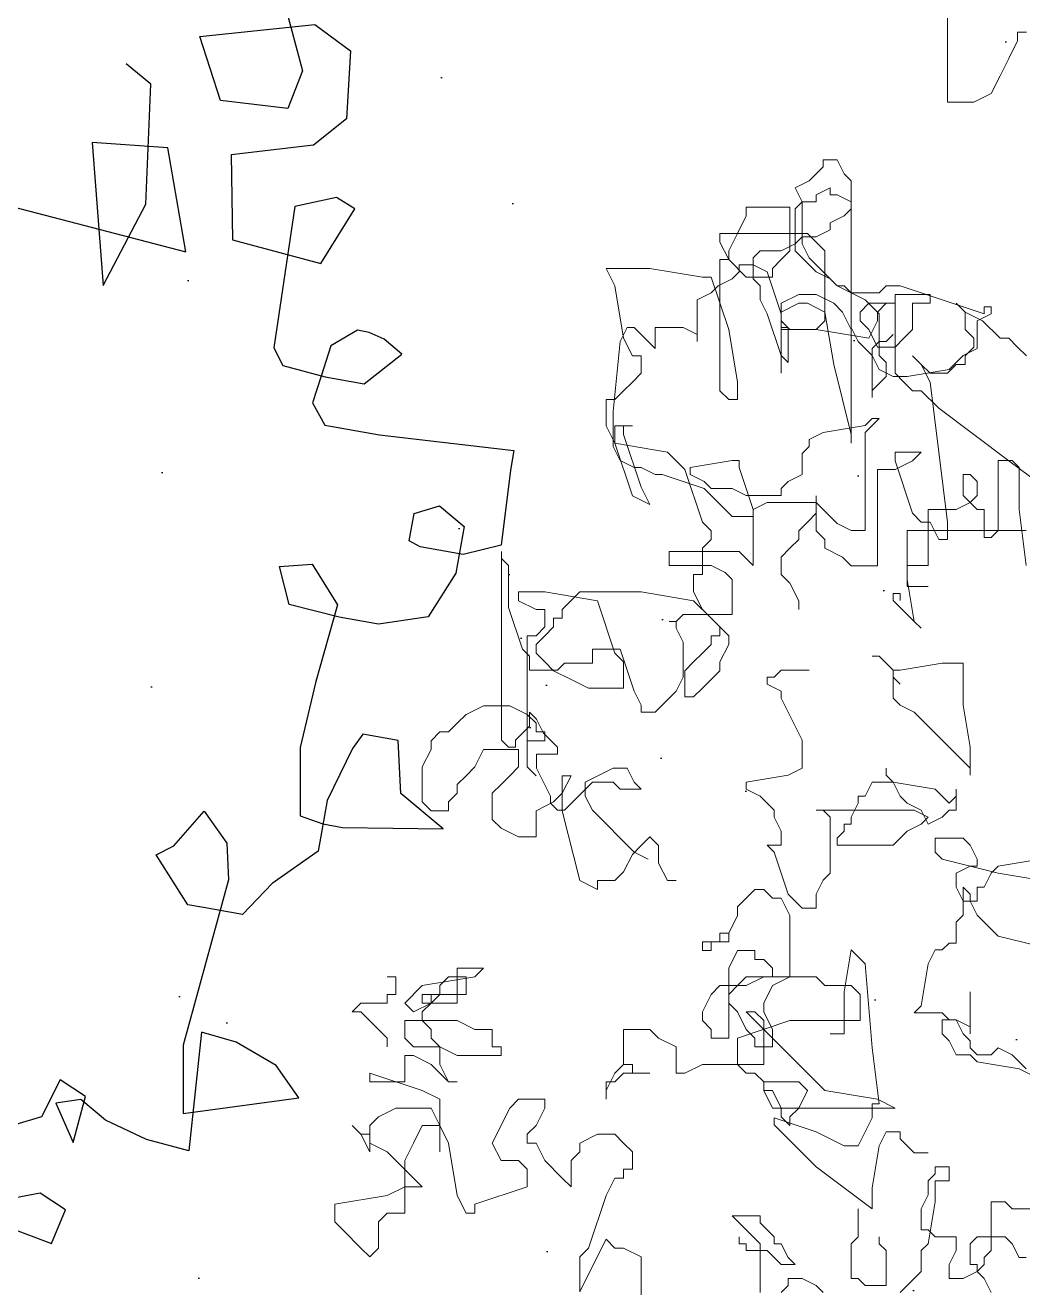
# Model space of a CAD drawing. Extents: x -95 to 325, y -1215 to -918.
# Drawn here: x 20.25 to 29.56, y -1074.75 to -1062.96 of the extents above; entities that cross this region are included whole.
import ezdxf

# ---------------------------------------------------------------- set-up
doc = ezdxf.new("R2010")
doc.units = 0
doc.layers.get('0').update_dxf_attribs({"linetype": 'CONTINUOUS'})
for name, color, linetype in [('植物', 3, 'CONTINUOUS'), ('福建茶', 76, 'CONTINUOUS'), ('马尼拉草', 80, 'CONTINUOUS')]:
    doc.layers.add(name, color=color, linetype=linetype)

# ---------------------------------------------------------------- blocks, each defined once
blk = doc.blocks.new('A$C3A3013BA')
at = {"layer": '植物', "color": 3}
for p, q in [((1490.6, 7336.9), (1453.8, 7171.4)), ((1785, 7281.7), (1490.6, 7336.9)), ((1453.8, 7171.4), (1582.6, 7116.2)), ((1582.6, 7116.2), (1729.8, 7171.4)), ((1472.2, 6858.8), (1453.8, 6638.1)), ((1582.6, 6693.3), (1472.2, 6858.8)), ((956.9, 6527.8), (938.5, 6803.6)), ((938.5, 6803.6), (1141, 6785.2)), ((1637.8, 6766.8), (1748.2, 6822)), ((1141, 6785.2), (1343.4, 6730)), ((1343.4, 6730), (1472.2, 6656.5)), ((1582.6, 6582.9), (1637.8, 6766.8)), ((1472.2, 6656.5), (1582.6, 6693.3)), ((993.7, 6638.1), (478.5, 6472.6)), ((1048.9, 6325.5), (993.7, 6638.1)), ((1453.8, 6638.1), (1582.6, 6582.9)), ((975.3, 6252), (956.9, 6527.8)), ((478.5, 6472.6), (607.3, 6343.9)), ((607.3, 6343.9), (809.7, 6270.3)), ((975.3, 5534.8), (1048.9, 6325.5)), ((809.7, 6270.3), (975.3, 6252)), ((772.9, 5516.4), (883.3, 5681.9)), ((883.3, 5681.9), (1067.3, 5681.9)), ((1067.3, 5681.9), (1141, 5681.9)), ((1141, 5681.9), (1325, 5479.7)), ((588.9, 5332.6), (772.9, 5516.4)), ((1012.1, 5369.3), (975.3, 5534.8)), ((1325, 5479.7), (1251.4, 5424.5)), ((1251.4, 5424.5), (1141, 5240.6)), ((588.9, 5093.5), (588.9, 5332.6)), ((1141, 5240.6), (1012.1, 5369.3)), ((496.9, 5203.8), (36.8, 5130.3)), ((588.9, 5203.8), (496.9, 5203.8)), ((699.3, 5185.4), (588.9, 5203.8)), ((754.5, 4872.8), (699.3, 5185.4)), ((36.8, 5130.3), (257.6, 5001.6)), ((515.3, 4836.1), (588.9, 5093.5)), ((257.6, 5001.6), (312.8, 4762.5)), ((736.1, 4560.3), (754.5, 4872.8)), ((478.5, 4762.5), (515.3, 4836.1)), ((312.8, 4762.5), (478.5, 4762.5)), ((699.3, 4192.5), (736.1, 4560.3)), ((276, 4174.1), (496.9, 4247.7)), ((496.9, 4247.7), (680.9, 4247.7)), ((680.9, 4247.7), (920.1, 4229.3)), ((920.1, 4229.3), (993.7, 4063.8)), ((184, 3953.4), (276, 4174.1)), ((846.5, 4027), (699.3, 4192.5)), ((993.7, 4063.8), (846.5, 4027)), ((184, 3732.8), (184, 3953.4)), ((0, 3788), (165.6, 3861.5)), ((165.6, 3861.5), (368, 3861.5)), ((368, 3861.5), (423.3, 3843.1)), ((423.3, 3843.1), (423.3, 3714.4)), ((18.4, 3438.6), (0, 3788)), ((312.8, 3659.2), (184, 3732.8)), ((423.3, 3714.4), (312.8, 3659.2)), ((18.4, 3346.6), (18.4, 3438.6)), ((644.1, 3383.4), (18.4, 3346.6)), ((901.7, 3383.4), (644.1, 3383.4)), ((975.3, 3291.5), (901.7, 3383.4)), ((956.9, 3162.8), (975.3, 3291.5)), ((754.5, 3162.8), (607.3, 2997.3)), ((938.5, 3162.8), (754.5, 3162.8)), ((1141, 3144.4), (938.5, 3162.8)), ((938.5, 3015.7), (956.9, 3162.8)), ((1196.2, 3070.8), (1141, 3144.4)), ((1214.6, 2408.8), (1196.2, 3070.8)), ((607.3, 2997.3), (699.3, 2942.1)), ((828.1, 2923.7), (938.5, 3015.7)), ((699.3, 2942.1), (772.9, 2923.7)), ((772.9, 2923.7), (828.1, 2923.7)), ((2024.3, 2923.7), (1895.5, 2519.2)), ((2189.9, 2280.1), (2024.3, 2923.7)), ((2613.2, 2629.5), (1674.6, 2703.1)), ((1674.6, 2703.1), (1840.2, 2243.3)), ((1048.9, 2647.9), (938.5, 2372.1)), ((1472.2, 2611.1), (1048.9, 2647.9)), ((1545.8, 2225), (1472.2, 2611.1)), ((1895.5, 2519.2), (1969.1, 1967.5)), ((1030.5, 2335.3), (1214.6, 2408.8)), ((938.5, 2372.1), (1030.5, 2335.3)), ((1177.8, 2114.6), (1545.8, 2225)), ((1840.2, 2243.3), (2189.9, 2280.1)), ((1048.9, 1967.5), (1177.8, 2114.6)), ((1085.7, 1654.9), (1048.9, 1967.5)), ((1288.2, 1783.6), (1325, 1967.5)), ((1325, 1967.5), (1637.8, 1985.9)), ((1637.8, 1985.9), (1785, 1710.1)), ((1969.1, 1967.5), (2097.9, 1894)), ((1417, 1507.8), (1288.2, 1783.6)), ((1785, 1710.1), (1527.4, 1636.5)), ((1269.8, 1563), (1085.7, 1654.9)), ((1527.4, 1636.5), (1269.8, 1563))]:
    blk.add_line(p, q, dxfattribs=at)
blk = doc.blocks.new('tulia')
at = {"color": 3, "lineweight": 0}
for p, q in [((210.8647, 264.1105), (210.9124, 264.0151)), ((211.4376, 264.0628), (211.4853, 264.1105)), ((212.0105, 264.1105), (212.0582, 264.0628)), ((212.2492, 264.0628), (212.2969, 264.1105)), ((212.4401, 264.1105), (212.4401, 263.7766)), ((213.2531, 264.1644), (213.2531, 263.866)), ((213.6114, 263.9854), (213.6711, 264.1047)), ((213.6711, 264.1047), (213.6711, 263.866)), ((210.9124, 264.0151), (210.9602, 263.9674)), ((210.9602, 263.9674), (211.0557, 264.0151)), ((211.0557, 264.0151), (211.1511, 264.0151)), ((211.1511, 264.0151), (211.1511, 263.9197)), ((211.3421, 263.9674), (211.4376, 264.0628)), ((211.5808, 263.8243), (211.5808, 264.0628)), ((211.5808, 264.0628), (211.724, 264.0628)), ((211.724, 264.0628), (211.7718, 264.0151)), ((211.7718, 264.0151), (211.8195, 264.0151)), ((211.8195, 264.0151), (211.8195, 263.7766)), ((212.0582, 264.0628), (212.1537, 264.0151)), ((212.1537, 264.0151), (212.2492, 264.0151)), ((212.2492, 264.0151), (212.2492, 264.0628)), ((210.9124, 263.9197), (210.9602, 263.9674)), ((210.9124, 263.872), (210.9124, 263.9197)), ((210.9602, 263.9674), (210.9602, 263.9197)), ((210.9602, 263.9197), (211.0079, 263.9197)), ((211.0079, 263.9197), (211.0079, 263.7766)), ((211.1511, 263.9197), (211.1034, 263.8243)), ((211.3421, 263.8243), (211.3421, 263.9674)), ((212.2492, 263.872), (212.2014, 263.9197)), ((212.2014, 263.9197), (212.2969, 263.9197)), ((212.2969, 263.9197), (212.3447, 263.872)), ((213.4919, 263.7466), (213.6114, 263.9854)), ((210.6737, 263.872), (210.626, 263.872)), ((210.7215, 263.7766), (210.6737, 263.872)), ((210.8647, 263.8243), (210.9124, 263.872)), ((212.2969, 263.7766), (212.2492, 263.872)), ((212.3447, 263.872), (212.3924, 263.8243)), ((213.2531, 263.866), (213.3725, 263.8063)), ((213.6711, 263.866), (213.6114, 263.8063)), ((215.0447, 263.8063), (215.1044, 263.866)), ((215.1044, 263.866), (215.1642, 263.8063)), ((210.7692, 263.7289), (210.7215, 263.7766)), ((210.8647, 263.4903), (210.8647, 263.8243)), ((211.0079, 263.7766), (210.9602, 263.7289)), ((211.1034, 263.8243), (211.1034, 263.7289)), ((211.2466, 263.4903), (211.2944, 263.7766)), ((211.2944, 263.7766), (211.3421, 263.8243)), ((211.6286, 263.7766), (211.5808, 263.8243)), ((211.6286, 263.7289), (211.6286, 263.7766)), ((211.8195, 263.7766), (211.7718, 263.7289)), ((212.3447, 263.7766), (212.2969, 263.7766)), ((212.3447, 263.7289), (212.3447, 263.7766)), ((212.3924, 263.8243), (212.5356, 263.8243)), ((212.4401, 263.7766), (212.4879, 263.7289)), ((212.5356, 263.8243), (212.5356, 263.7766)), ((212.5356, 263.7766), (212.5834, 263.7766)), ((212.5834, 263.7766), (212.5834, 263.7289)), ((213.3725, 263.8063), (213.4322, 263.8063)), ((213.4322, 263.8063), (213.4919, 263.7466)), ((213.6114, 263.8063), (213.4919, 263.4483)), ((215.0447, 263.6273), (215.0447, 263.8063)), ((215.1642, 263.8063), (215.2836, 263.687)), ((210.9602, 263.7289), (210.7692, 263.7289)), ((211.1034, 263.7289), (211.2466, 263.7289)), ((211.2466, 263.7289), (211.2944, 263.6812)), ((211.2944, 263.6812), (211.3421, 263.6812)), ((211.3421, 263.6812), (211.3421, 263.538)), ((211.7718, 263.7289), (211.7718, 263.538)), ((212.3924, 263.6812), (212.3447, 263.7289)), ((212.4401, 263.6335), (212.3924, 263.6812)), ((212.4879, 263.7289), (212.5834, 263.6335)), ((215.2836, 263.687), (215.3433, 263.6273)), ((212.4401, 263.5858), (212.4401, 263.6335)), ((212.6311, 263.5858), (212.4401, 263.5858)), ((212.5834, 263.6335), (212.6311, 263.5858)), ((214.3878, 263.5079), (214.3878, 263.5676)), ((214.3878, 263.5676), (214.4475, 263.5676)), ((214.4475, 263.5676), (214.5072, 263.4483)), ((214.8655, 263.2096), (214.8655, 263.5676)), ((214.8655, 263.5676), (214.985, 263.5676)), ((214.985, 263.5676), (215.0447, 263.6273)), ((215.3433, 263.6273), (215.3433, 263.5079)), ((210.5783, 263.538), (210.7215, 263.538)), ((210.7215, 263.538), (210.7692, 263.4903)), ((210.7692, 263.4903), (210.8647, 263.4903)), ((211.2466, 263.3472), (211.2466, 263.4903)), ((211.3421, 263.538), (211.2944, 263.4426)), ((211.6763, 263.3949), (211.6763, 263.538)), ((211.6763, 263.538), (212.0582, 263.2518)), ((214.0294, 263.3886), (214.3878, 263.5079)), ((215.3433, 263.5079), (214.985, 263.4483)), ((211.2944, 263.4426), (211.2944, 263.3472)), ((211.6286, 263.1087), (211.6763, 263.3949)), ((213.4919, 263.4483), (213.4322, 263.3289)), ((214.5072, 263.4483), (214.5669, 263.0902)), ((214.985, 263.4483), (214.8655, 263.3886)), ((211.1511, 263.2518), (211.1511, 263.3472)), ((211.1511, 263.3472), (211.2466, 263.3472)), ((211.2944, 263.3472), (211.2466, 263.2995)), ((213.4322, 263.3289), (213.3725, 263.3289)), ((213.3725, 263.3289), (213.3725, 263.2692)), ((213.7308, 263.2096), (213.7308, 263.3886)), ((213.7308, 263.3886), (213.7906, 263.3289)), ((213.7906, 263.3289), (213.91, 263.2096)), ((214.0294, 263.2692), (214.0294, 263.3886)), ((214.8655, 263.3886), (214.7461, 263.3886)), ((214.7461, 263.3886), (214.8058, 263.3289)), ((214.8058, 263.3289), (214.9253, 263.2096)), ((211.2466, 263.2518), (211.1511, 263.2518)), ((211.2466, 263.2995), (211.2466, 263.2518)), ((212.0582, 263.2518), (212.3447, 262.9656)), ((213.3725, 263.2692), (213.3128, 263.2692)), ((213.3128, 263.2692), (213.3128, 263.1499)), ((214.0892, 263.2096), (214.0294, 263.2692)), ((211.2944, 263.1564), (211.3898, 263.1564)), ((211.3898, 263.1564), (211.4376, 263.1087)), ((213.3128, 263.1499), (213.3725, 263.0902)), ((213.6711, 263.1499), (213.7308, 263.2096)), ((213.6711, 263.0902), (213.6711, 263.1499)), ((213.91, 263.2096), (213.9697, 263.0902)), ((214.2086, 263.2096), (214.0892, 263.2096)), ((214.2683, 263.0902), (214.2086, 263.2096)), ((214.6267, 262.9708), (214.6267, 263.1499)), ((214.6267, 263.1499), (214.6267, 262.7918)), ((214.8058, 263.0902), (214.8655, 263.2096)), ((214.9253, 263.2096), (214.985, 263.1499)), ((214.985, 263.1499), (215.1044, 263.0902)), ((215.1642, 263.0305), (215.1044, 263.1499)), ((215.1044, 263.1499), (215.1044, 262.9708)), ((211.4376, 263.1087), (211.4853, 263.061)), ((211.4853, 263.061), (211.4853, 263.0133)), ((211.5808, 263.0133), (211.6286, 263.1087)), ((211.7718, 263.1087), (211.724, 263.0133)), ((211.8673, 263.1087), (211.7718, 263.1087)), ((211.9627, 263.061), (211.8673, 263.1087)), ((212.0582, 263.0133), (211.9627, 263.061)), ((213.3725, 263.0902), (213.4322, 263.0305)), ((213.5517, 263.0305), (213.6711, 263.0902)), ((213.9697, 263.0902), (214.0294, 263.0902)), ((214.0294, 263.0902), (214.0294, 263.0305)), ((214.1489, 262.8515), (214.2683, 263.0902)), ((214.5669, 263.0902), (214.6267, 262.9708)), ((214.7461, 262.9708), (214.8058, 263.0902)), ((215.1044, 263.0902), (215.1044, 263.0305)), ((211.4853, 263.0133), (211.5808, 263.0133)), ((211.724, 263.0133), (211.6763, 262.9179)), ((212.3447, 262.9179), (212.0582, 263.0133)), ((212.2378, 262.9112), (212.2378, 262.9708)), ((212.2378, 262.9708), (212.2975, 262.9112)), ((212.3447, 262.9656), (212.3447, 262.9179)), ((213.4322, 263.0305), (213.5517, 263.0305)), ((213.9697, 262.9708), (213.91, 262.8515)), ((214.0294, 263.0305), (213.9697, 262.9708)), ((214.6267, 262.9708), (214.7461, 262.9708)), ((214.6864, 262.8515), (214.6267, 262.9708)), ((215.1044, 262.9708), (215.0447, 262.9112)), ((215.1044, 263.0305), (215.1642, 263.0305)), ((215.1642, 263.0305), (215.2239, 262.9708)), ((215.2239, 262.9708), (215.1642, 263.0305)), ((211.6763, 262.9179), (211.6763, 262.8225)), ((212.1781, 262.8515), (212.2378, 262.9112)), ((212.2975, 262.9112), (212.2975, 262.8515)), ((215.0447, 262.9112), (214.9253, 262.8515)), ((211.6406, 262.7918), (211.5211, 262.8515)), ((211.5211, 262.8515), (212.3572, 262.8515)), ((211.6763, 262.8225), (211.6286, 262.8225)), ((211.6286, 262.8225), (211.6763, 262.4408)), ((211.9989, 262.7321), (211.6406, 262.7918)), ((212.1183, 262.7321), (212.1781, 262.8515)), ((212.2975, 262.8515), (212.3572, 262.7321)), ((212.3572, 262.8515), (212.417, 262.7321)), ((213.4919, 262.6725), (213.4919, 262.7918)), ((213.4919, 262.7918), (213.4919, 262.7321)), ((213.91, 262.8515), (213.91, 262.7918)), ((213.91, 262.7918), (214.0892, 262.7918)), ((214.0892, 262.7918), (214.1489, 262.8515)), ((214.6267, 262.7918), (214.7461, 262.7321)), ((214.9253, 262.8515), (214.6864, 262.8515)), ((212.3572, 262.3741), (211.9989, 262.7321)), ((212.1781, 262.6725), (212.1183, 262.7321)), ((212.3572, 262.7321), (212.417, 262.7321)), ((212.417, 262.7321), (212.417, 262.6725)), ((212.417, 262.7321), (212.417, 262.6725)), ((213.4919, 262.7321), (213.4322, 262.6128)), ((214.7461, 262.7321), (215.1044, 262.6128)), ((210.5783, 262.6317), (210.6737, 262.584)), ((212.417, 262.6725), (212.1781, 262.6725)), ((212.417, 262.6725), (212.4767, 262.6128)), ((213.3725, 262.6128), (213.4322, 262.6725)), ((213.4322, 262.6725), (213.4919, 262.6725)), ((214.5669, 262.6725), (214.5072, 262.6725)), ((214.5072, 262.6725), (214.5669, 262.6725)), ((214.6864, 262.5531), (214.5669, 262.6725)), ((214.5669, 262.6725), (214.6267, 262.5531)), ((215.1044, 262.6725), (214.8655, 262.6725)), ((214.8655, 262.6725), (214.8655, 262.4934)), ((215.1044, 262.6128), (215.1044, 262.6725)), ((210.7215, 262.4885), (210.626, 262.584)), ((210.6737, 262.584), (210.9602, 262.5362)), ((210.9602, 262.5362), (211.0079, 262.4885)), ((212.835, 262.5531), (212.417, 262.5531)), ((212.417, 262.5531), (212.417, 262.2547)), ((212.4767, 262.6128), (212.5364, 262.6128)), ((212.5364, 262.6128), (212.5961, 262.5531)), ((212.5961, 262.5531), (212.5961, 262.3741)), ((212.9545, 262.6128), (212.835, 262.5531)), ((213.0142, 262.6128), (212.9545, 262.6128)), ((213.0142, 262.4338), (213.0142, 262.6128)), ((213.3128, 262.6128), (213.1933, 262.6128)), ((213.1933, 262.6128), (213.3725, 262.6128)), ((213.3128, 262.5531), (213.3128, 262.6128)), ((213.3725, 262.5531), (213.3128, 262.5531)), ((213.4322, 262.6128), (213.3725, 262.5531)), ((213.3725, 262.5531), (213.3725, 262.3144)), ((214.6267, 262.5531), (214.6267, 262.4338)), ((214.8058, 262.4934), (214.6864, 262.5531)), ((210.817, 262.4408), (210.7215, 262.4885)), ((210.8647, 262.4885), (210.817, 262.4408)), ((210.9602, 262.4885), (210.8647, 262.4885)), ((211.0079, 262.4408), (210.9602, 262.4885)), ((211.0079, 262.4885), (211.1034, 262.4885)), ((211.1034, 262.4885), (211.1511, 262.3931)), ((214.2086, 262.4338), (214.2086, 262.4934)), ((214.2086, 262.4934), (214.5072, 262.4934)), ((214.5072, 262.4934), (214.6267, 262.4338)), ((214.8655, 262.4934), (214.8058, 262.4934)), ((211.0079, 262.3931), (211.0079, 262.4408)), ((211.0557, 262.3454), (211.0079, 262.3931)), ((211.1511, 262.3931), (211.1989, 262.3454)), ((211.6763, 262.4408), (211.724, 261.8684)), ((212.5961, 262.3741), (212.2378, 262.2547)), ((212.3572, 262.3144), (212.3572, 262.4338)), ((212.3572, 262.4338), (212.4767, 262.4338)), ((212.4767, 262.2547), (212.3572, 262.3741)), ((212.4767, 262.4338), (212.4767, 262.3741)), ((212.4767, 262.3741), (212.5364, 262.3144)), ((212.6558, 261.8967), (212.6558, 262.3741)), ((212.6558, 262.3741), (212.7753, 262.3741)), ((212.7753, 262.3741), (212.7753, 262.3144)), ((213.1336, 262.3741), (213.0142, 262.4338)), ((213.1933, 262.3144), (213.1336, 262.3741)), ((214.2683, 262.4338), (214.2086, 262.4338)), ((214.2683, 262.3144), (214.2683, 262.4338)), ((214.6267, 262.4338), (214.8058, 262.4338)), ((214.6267, 262.4338), (214.6864, 262.3741)), ((214.6864, 262.3741), (214.6864, 262.3144)), ((214.8058, 262.4338), (214.8655, 262.3741)), ((214.8655, 262.3741), (214.8655, 262.2547)), ((214.985, 262.4338), (214.985, 262.3741)), ((214.985, 262.3741), (215.0447, 262.3144)), ((211.0079, 262.2977), (211.0079, 262.3454)), ((211.0079, 262.3454), (211.0079, 262.0592)), ((211.1034, 262.25), (211.0079, 262.2977)), ((211.1034, 262.25), (211.0557, 262.3454)), ((211.1989, 262.3454), (211.1989, 262.25)), ((211.8673, 262.0592), (211.8673, 262.3454)), ((211.8673, 262.3454), (211.9627, 262.3454)), ((212.417, 262.195), (212.3572, 262.3144)), ((212.5364, 262.3144), (212.5961, 262.195)), ((212.7753, 262.3144), (212.835, 262.2547)), ((213.3725, 262.3144), (213.1933, 262.3144)), ((214.3878, 262.3144), (214.2683, 262.3144)), ((214.5072, 262.2547), (214.3878, 262.3144)), ((214.6864, 262.3144), (214.7461, 262.2547)), ((215.0447, 262.3144), (215.1642, 262.195)), ((211.1511, 262.25), (211.1034, 262.25)), ((211.1989, 262.25), (211.1034, 262.25)), ((211.1989, 262.2023), (211.1511, 262.25)), ((211.3898, 262.2023), (211.1989, 262.2023)), ((211.3421, 262.1546), (211.3898, 262.2023)), ((212.2378, 262.2547), (211.76, 262.2547)), ((211.76, 262.2547), (211.76, 262.0757)), ((212.417, 262.2547), (212.4767, 262.195)), ((212.417, 262.1354), (212.417, 262.195)), ((212.5364, 262.195), (212.4767, 262.2547)), ((212.4767, 262.195), (212.5364, 262.195)), ((212.5961, 262.195), (212.6558, 262.1354)), ((212.835, 262.195), (212.7753, 262.0757)), ((212.835, 262.2547), (212.835, 262.195)), ((214.8655, 262.2547), (214.5072, 262.2547)), ((214.7461, 262.195), (214.6864, 262.1354)), ((214.6864, 262.1354), (214.8058, 262.195)), ((214.7461, 262.2547), (214.7461, 262.195)), ((214.8058, 262.195), (214.8655, 262.1354)), ((215.1642, 262.195), (215.2239, 262.195)), ((215.2239, 262.195), (215.1642, 262.1354)), ((211.0079, 262.0592), (211.0079, 262.1069)), ((211.2944, 261.8684), (211.3421, 262.1546)), ((212.3572, 262.016), (212.417, 262.1354)), ((212.6558, 262.1354), (212.6558, 262.0757)), ((214.5072, 261.8967), (214.5072, 262.1354)), ((214.5072, 262.1354), (214.7461, 262.1354)), ((214.6864, 262.1354), (214.6267, 262.0757)), ((214.6864, 262.0757), (214.6864, 262.1354)), ((214.8655, 262.1354), (214.7461, 262.016)), ((214.7461, 262.1354), (214.7461, 262.0757)), ((215.1642, 262.1354), (214.985, 262.1354)), ((214.985, 262.1354), (214.985, 262.0757)), ((211.76, 262.0757), (211.8197, 262.016)), ((211.8195, 261.773), (211.8673, 262.0592)), ((212.6558, 262.0757), (212.5961, 262.016)), ((212.7753, 262.0757), (212.7156, 262.016)), ((214.6267, 262.0757), (214.4475, 262.0757)), ((214.4475, 262.0757), (214.4475, 261.9563)), ((214.6267, 262.016), (214.6267, 262.0757)), ((214.6267, 262.0757), (214.6864, 262.0757)), ((214.7461, 262.0757), (214.6864, 262.0757)), ((214.985, 262.0757), (214.9253, 262.0757)), ((214.9253, 262.0757), (214.9253, 261.9563)), ((211.8197, 262.016), (211.9989, 262.016)), ((211.9989, 262.016), (212.0586, 261.9563)), ((212.0586, 261.9563), (212.2378, 261.9563)), ((212.2378, 261.9563), (212.3572, 262.016)), ((212.417, 261.9563), (212.2378, 261.9563)), ((212.2378, 261.9563), (212.2378, 261.5386)), ((212.5364, 261.9563), (212.3572, 261.9563)), ((212.3572, 261.9563), (212.3572, 261.8967)), ((212.5364, 262.016), (212.417, 261.9563)), ((212.5961, 262.016), (212.5364, 261.9563)), ((212.7156, 262.016), (212.5364, 262.016)), ((214.3878, 261.9563), (214.328, 261.8967)), ((214.7461, 262.016), (214.3878, 261.9563)), ((214.4475, 261.9563), (214.5669, 261.9563)), ((214.5669, 261.9563), (214.6267, 262.016)), ((214.9253, 261.9563), (214.985, 261.9563)), ((211.2466, 261.773), (211.2944, 261.8684)), ((211.724, 261.8684), (211.8195, 261.773)), ((212.3572, 261.8967), (212.417, 261.837)), ((212.5961, 261.7773), (212.6558, 261.8967)), ((214.328, 261.8967), (214.5072, 261.8967)), ((210.435, 261.773), (210.817, 261.6776)), ((211.1511, 261.7253), (211.1989, 261.773)), ((211.1989, 261.773), (211.2466, 261.773)), ((212.417, 261.837), (212.4767, 261.837)), ((212.4767, 261.837), (212.4767, 261.7773)), ((212.4767, 261.7773), (212.5961, 261.7773)), ((212.7753, 261.7176), (212.7753, 261.7773)), ((212.7753, 261.7773), (212.835, 261.7773)), ((212.835, 261.7773), (212.835, 261.7176)), ((210.817, 261.6776), (210.9124, 261.5822)), ((211.1034, 261.5822), (211.1034, 261.7253)), ((211.1034, 261.7253), (211.1511, 261.7253)), ((212.6558, 261.658), (212.6558, 261.7176)), ((212.6558, 261.7176), (212.7753, 261.7176)), ((212.835, 261.7176), (212.7156, 261.7176)), ((212.7156, 261.7176), (212.7156, 261.658)), ((212.5961, 261.5386), (212.6558, 261.658)), ((212.7156, 261.658), (212.6558, 261.658)), ((210.9124, 261.5822), (210.9602, 261.5344)), ((210.9602, 261.5344), (211.0079, 261.439)), ((211.0557, 261.5344), (211.1034, 261.5822)), ((211.0557, 261.3436), (211.0557, 261.5344)), ((212.2378, 261.5386), (212.2975, 261.4193)), ((212.5961, 261.4789), (212.5961, 261.5386)), ((210.9602, 261.3436), (210.9602, 261.439)), ((210.9602, 261.439), (211.0557, 261.439)), ((211.0079, 261.439), (211.0079, 261.3913)), ((211.0557, 261.439), (211.1034, 261.3436)), ((212.0582, 261.3913), (212.0582, 261.4867)), ((212.0582, 261.4867), (212.1537, 261.4867)), ((212.1537, 261.4867), (212.2492, 261.3913)), ((212.2975, 261.4193), (212.3572, 261.4193)), ((212.3572, 261.4193), (212.417, 261.3596)), ((212.4767, 261.3596), (212.5364, 261.4193)), ((212.5364, 261.4193), (212.5961, 261.4789)), ((210.8647, 261.2482), (210.9124, 261.3436)), ((210.9124, 261.3436), (210.9602, 261.3436)), ((211.0079, 261.3913), (211.0557, 261.3436)), ((211.1034, 261.3436), (211.1034, 261.2482)), ((212.0105, 261.2959), (212.0582, 261.3913)), ((212.2492, 261.3913), (212.3447, 261.1051)), ((212.417, 261.3596), (212.4767, 261.3596)), ((213.5517, 261.2999), (213.5517, 261.3596)), ((213.5517, 261.3596), (213.6711, 261.2999)), ((210.817, 261.2482), (210.5305, 261.2959)), ((210.817, 261.2005), (210.8647, 261.2482)), ((211.1989, 261.1528), (210.817, 261.2482)), ((211.1034, 261.2482), (211.0079, 261.2005)), ((211.9627, 261.2482), (212.0105, 261.2959)), ((211.9627, 260.8666), (211.9627, 261.2482)), ((213.0142, 261.2999), (213.0739, 261.2999)), ((213.0739, 261.2999), (213.1336, 261.1805)), ((213.3725, 261.2402), (213.4322, 261.2999)), ((213.4322, 261.2999), (213.5517, 261.2999)), ((213.6711, 261.2999), (213.7906, 260.8225)), ((210.5305, 261.1528), (210.817, 261.2005)), ((211.0079, 261.2005), (210.9602, 261.2005)), ((210.9602, 261.2005), (210.9602, 261.1528)), ((213.1336, 261.1805), (213.1336, 261.0612)), ((213.3128, 261.1209), (213.3725, 261.2402)), ((210.9602, 261.1528), (211.0079, 261.0574)), ((211.2466, 261.1051), (211.1989, 261.1528)), ((211.2466, 261.0097), (211.2466, 261.1051)), ((212.3447, 261.1051), (212.3924, 261.0574)), ((213.204, 261.1528), (213.2995, 261.1051)), ((213.2531, 261.0612), (213.3128, 261.1209)), ((213.2995, 261.1051), (213.5859, 260.8189)), ((211.0079, 261.0574), (211.0557, 261.0097)), ((211.0557, 261.0097), (211.2466, 261.0097)), ((211.5331, 261.0574), (211.4376, 260.962)), ((211.915, 261.0574), (211.5331, 261.0574)), ((211.8673, 260.962), (211.915, 261.0097)), ((211.915, 261.0097), (211.915, 261.0574)), ((212.3924, 261.0574), (212.2969, 261.0574)), ((212.2969, 261.0574), (212.2969, 260.962)), ((213.1336, 261.0612), (213.1933, 261.0015)), ((213.1933, 261.0015), (213.2531, 261.0612)), ((213.9697, 260.8225), (213.9697, 261.0015)), ((213.9697, 261.0015), (214.0892, 261.0015)), ((214.0892, 261.0015), (214.2086, 260.9418)), ((211.2944, 260.9143), (211.1989, 260.8666)), ((211.3421, 260.8189), (211.2944, 260.9143)), ((211.3421, 260.9143), (211.2944, 260.8666)), ((211.4376, 260.962), (211.3421, 260.9143)), ((211.8195, 260.8666), (211.8195, 260.9143)), ((211.8195, 260.9143), (211.8673, 260.9143)), ((211.8673, 260.9143), (211.8673, 260.962)), ((212.2969, 260.962), (212.3447, 260.8666)), ((214.2086, 260.9418), (214.2683, 260.8822)), ((211.1511, 260.8189), (211.1034, 260.8189)), ((211.1034, 260.8189), (211.1034, 260.6758)), ((211.1989, 260.8666), (211.1511, 260.8189)), ((211.2944, 260.8666), (211.3898, 260.8189)), ((211.4376, 260.7712), (211.3421, 260.8189)), ((211.3898, 260.8189), (212.0582, 260.8189)), ((211.7718, 260.7712), (211.8195, 260.8666)), ((212.0105, 260.8189), (211.9627, 260.8666)), ((212.0582, 260.8189), (212.0105, 260.8189)), ((212.3447, 260.8666), (212.3447, 260.8189)), ((212.3447, 260.8189), (212.4401, 260.7235)), ((213.5859, 260.8189), (213.6337, 260.7235)), ((213.6814, 260.7235), (213.7769, 260.8189)), ((213.7769, 260.8189), (213.8246, 260.8189)), ((213.7906, 260.8225), (213.7906, 260.5838)), ((213.8246, 260.8189), (213.8724, 260.7712)), ((213.8503, 260.7628), (213.9697, 260.8225)), ((214.2683, 260.8822), (214.2683, 260.7031)), ((214.5669, 260.7628), (214.5669, 260.8225)), ((214.5669, 260.8225), (214.6864, 260.8225)), ((214.6864, 260.8225), (214.7461, 260.7628)), ((211.1034, 260.7235), (211.1511, 260.7712)), ((211.1511, 260.7712), (211.2466, 260.6758)), ((211.4853, 260.7235), (211.4376, 260.7712)), ((211.7718, 260.7235), (211.7718, 260.7712)), ((213.7906, 260.7031), (213.8503, 260.7628)), ((213.8724, 260.7712), (213.8724, 260.7235)), ((214.5072, 260.7031), (214.5669, 260.7628)), ((214.7461, 260.7628), (214.7461, 260.5241)), ((211.1034, 260.6758), (211.1034, 260.7235)), ((211.2466, 260.6758), (211.5331, 260.6281)), ((211.5331, 260.6281), (211.4853, 260.7235)), ((211.6763, 260.6281), (211.724, 260.7235)), ((211.724, 260.7235), (211.7718, 260.7235)), ((212.4401, 260.7235), (212.5356, 260.6758)), ((212.5356, 260.6758), (212.5356, 260.6281)), ((213.2995, 260.6281), (213.2517, 260.6758)), ((213.2517, 260.6758), (213.395, 260.6758)), ((213.395, 260.6758), (213.4427, 260.6281)), ((213.5859, 260.6281), (213.6814, 260.7235)), ((213.6337, 260.7235), (213.6337, 260.6281)), ((213.7308, 260.5838), (213.7906, 260.7031)), ((213.8724, 260.7235), (213.9201, 260.6281)), ((214.2086, 260.6435), (214.1489, 260.5838)), ((214.2683, 260.7031), (214.2086, 260.6435)), ((214.4475, 260.5838), (214.5072, 260.6435)), ((214.5072, 260.6435), (214.5072, 260.7031)), ((211.0079, 260.5326), (211.0079, 260.5803)), ((211.0079, 260.5803), (211.0079, 260.3895)), ((211.5808, 260.5803), (211.5331, 260.6281)), ((211.5331, 260.6281), (211.6763, 260.6281)), ((211.5808, 260.5326), (211.5808, 260.5803)), ((212.2492, 260.5803), (212.1537, 260.5326)), ((212.5356, 260.6281), (212.2492, 260.5803)), ((213.3472, 260.5326), (213.2995, 260.6281)), ((213.4427, 260.6281), (213.5859, 260.6281)), ((213.5382, 260.5803), (213.4427, 260.5326)), ((213.6337, 260.6281), (213.5382, 260.5803)), ((213.7906, 260.5838), (213.7308, 260.5838)), ((213.9201, 260.6281), (213.9678, 260.5326)), ((214.0294, 260.5241), (213.9697, 260.5838)), ((213.9697, 260.5838), (214.0294, 260.5241)), ((214.1489, 260.5838), (214.0892, 260.5241)), ((214.3878, 260.5241), (214.4475, 260.5838)), ((211.2944, 260.2464), (211.0079, 260.5326)), ((212.1537, 260.5326), (212.1537, 260.3418)), ((213.4427, 260.5326), (213.3472, 260.5326)), ((213.9678, 260.5326), (213.9678, 260.4372)), ((214.0294, 260.3451), (214.0294, 260.5241)), ((214.0294, 260.5241), (214.0294, 259.629)), ((214.0892, 260.5241), (214.0892, 260.4047)), ((214.328, 260.4047), (214.3878, 260.5241)), ((214.7461, 260.5241), (214.6864, 260.4047)), ((211.0079, 260.3895), (211.0557, 260.1033)), ((213.9678, 260.4372), (213.8246, 260.4372)), ((213.8246, 260.4372), (213.8246, 260.3895)), ((213.8246, 260.3895), (213.9201, 260.2941)), ((214.0892, 260.4047), (214.328, 260.4047)), ((214.1111, 260.3418), (214.1111, 260.3895)), ((214.1111, 260.3895), (214.1588, 260.3895)), ((214.1588, 260.3895), (214.2066, 260.3418)), ((214.6864, 260.4047), (214.6864, 260.3451)), ((212.1537, 260.3418), (212.2014, 260.2464)), ((213.91, 260.2854), (213.91, 260.3451)), ((213.91, 260.3451), (214.0294, 260.3451)), ((213.9201, 260.2941), (213.9678, 260.1987)), ((214.0156, 260.2464), (214.1111, 260.3418)), ((214.2066, 260.3418), (214.2066, 259.0538)), ((214.6864, 260.3451), (214.6267, 260.2854)), ((211.3898, 260.151), (211.2944, 260.2464)), ((212.2014, 260.2464), (212.2492, 260.151)), ((213.9697, 260.2854), (213.91, 260.2854)), ((213.9697, 260.2257), (213.9697, 260.2854)), ((214.0294, 260.166), (213.9697, 260.2257)), ((214.0156, 260.151), (214.0156, 260.2464)), ((214.5072, 260.2257), (214.4475, 260.166)), ((214.5669, 260.2854), (214.5072, 260.2257)), ((214.6267, 260.2854), (214.5669, 260.2854)), ((211.4853, 260.1033), (211.3898, 260.151)), ((212.2492, 260.151), (212.2969, 260.0556)), ((213.1563, 260.151), (213.0608, 260.0556)), ((213.2517, 260.151), (213.1563, 260.151)), ((213.2517, 260.1033), (213.2517, 260.151)), ((213.9678, 260.1987), (214.0156, 260.151)), ((214.1489, 260.1064), (214.0294, 260.166)), ((214.4475, 260.166), (214.328, 260.1064)), ((211.0557, 260.1033), (211.0557, 259.8171)), ((211.5331, 260.0556), (211.4853, 260.1033)), ((211.5331, 259.8648), (211.5331, 260.0556)), ((212.2969, 260.0556), (212.2969, 260.0079)), ((212.8947, 260.0467), (212.835, 259.987)), ((212.9545, 260.0467), (212.8947, 260.0467)), ((212.9545, 259.8677), (212.9545, 260.0467)), ((213.0608, 260.0556), (213.013, 260.0079)), ((213.2995, 260.0079), (213.2517, 260.1033)), ((214.328, 260.1064), (214.1489, 260.1064)), ((211.5331, 259.9125), (211.4853, 259.9602)), ((212.2969, 260.0079), (212.3924, 259.9602)), ((212.3924, 259.9602), (212.3924, 259.9125)), ((212.835, 259.987), (212.7753, 259.9273)), ((213.013, 260.0079), (212.9653, 259.9125)), ((213.395, 259.7217), (213.2995, 260.0079)), ((213.3725, 259.808), (213.3725, 259.987)), ((213.3725, 259.987), (213.6114, 259.987)), ((213.6114, 259.987), (213.7308, 259.9273)), ((211.1989, 259.8171), (211.4853, 259.8648)), ((211.4853, 259.8648), (211.5331, 259.8648)), ((211.5331, 259.8648), (211.5331, 259.9125)), ((211.5808, 259.8171), (211.5331, 259.8648)), ((212.2969, 259.8648), (212.106, 259.8648)), ((212.3447, 259.9125), (212.2969, 259.8648)), ((212.3924, 259.9125), (212.3447, 259.9125)), ((212.7753, 259.9273), (212.7156, 259.8677)), ((212.7156, 259.8677), (212.7156, 259.808)), ((212.8947, 259.808), (212.9545, 259.8677)), ((212.9653, 259.9125), (212.9653, 259.674)), ((213.7308, 259.9273), (213.8503, 259.8677)), ((213.8246, 259.8648), (213.7769, 259.8171)), ((214.0156, 259.8648), (213.8246, 259.8648)), ((213.8503, 259.8677), (213.91, 259.808)), ((214.0156, 259.7694), (214.0156, 259.8648)), ((211.0557, 259.8171), (211.1989, 259.8171)), ((211.6286, 259.7694), (211.5808, 259.8171)), ((212.7156, 259.808), (212.6558, 259.6886)), ((212.835, 259.7483), (212.8947, 259.808)), ((213.4322, 259.7483), (213.3725, 259.808)), ((213.7769, 259.8171), (213.5859, 259.8171)), ((213.5859, 259.8171), (213.5859, 259.7217)), ((213.91, 259.808), (213.9697, 259.7483)), ((211.6763, 259.7694), (211.6286, 259.7694)), ((212.7753, 259.6886), (212.835, 259.7483)), ((213.5859, 259.7217), (213.395, 259.7217)), ((213.5517, 259.3902), (213.4322, 259.7483)), ((213.9697, 259.7483), (213.9697, 259.6886)), ((214.0633, 259.7217), (214.0156, 259.7694)), ((214.1588, 259.4354), (214.0633, 259.7217)), ((212.6558, 259.6886), (212.6558, 259.629)), ((212.6558, 259.629), (212.7156, 259.5693)), ((212.7156, 259.5693), (212.7156, 259.629)), ((212.7156, 259.629), (212.7753, 259.629)), ((212.7753, 259.629), (212.7753, 259.6886)), ((212.9653, 259.674), (213.013, 259.5785)), ((213.91, 259.629), (213.8503, 259.5693)), ((213.9697, 259.6886), (213.91, 259.629)), ((213.9697, 259.629), (213.91, 259.5693)), ((214.0294, 259.629), (213.9697, 259.629)), ((211.3898, 259.5308), (211.3421, 259.5785)), ((211.3421, 259.5785), (211.3898, 259.5308)), ((211.4376, 259.2446), (211.3898, 259.5308)), ((211.3898, 259.5308), (211.4376, 259.4831)), ((212.7753, 259.5096), (212.7156, 259.5693)), ((212.7156, 259.5693), (212.7753, 259.5096)), ((213.013, 259.5308), (212.9653, 259.4831)), ((213.013, 259.5785), (213.013, 259.5308)), ((213.013, 259.5308), (213.0608, 259.5308)), ((213.0608, 259.5308), (213.013, 259.5308)), ((213.8503, 259.5693), (213.8503, 259.5096)), ((213.91, 259.5693), (213.91, 259.4499)), ((211.4376, 259.4831), (211.5331, 259.3877)), ((212.1781, 259.3902), (212.1781, 259.4499)), ((212.9653, 259.4831), (212.6311, 259.4831)), ((212.6311, 259.4831), (212.6311, 259.2446)), ((212.8947, 259.3902), (212.7753, 259.5096)), ((212.7753, 259.5096), (212.835, 259.4499)), ((212.835, 259.4499), (212.8947, 259.3306)), ((213.7906, 259.4499), (213.6711, 259.3306)), ((213.8503, 259.5096), (213.7906, 259.5096)), ((213.7906, 259.5096), (213.7906, 259.4499)), ((213.91, 259.4499), (213.9697, 259.4499)), ((213.9697, 259.4499), (214.0892, 259.3902)), ((214.1588, 259.1492), (214.1588, 259.4354)), ((211.4853, 259.34), (211.4853, 259.3877)), ((211.5331, 259.3877), (211.5331, 259.34)), ((212.2378, 259.2709), (212.1781, 259.3902)), ((213.2531, 259.3306), (212.8947, 259.3902)), ((213.91, 259.3306), (213.5517, 259.3902)), ((214.0892, 259.3902), (214.0892, 259.3306)), ((211.2944, 259.2923), (211.4376, 259.2923)), ((211.4376, 259.2923), (211.4376, 258.9107)), ((211.5331, 259.34), (211.4853, 259.34)), ((212.2975, 259.2112), (212.2378, 259.2709)), ((212.8947, 259.3306), (212.8947, 259.2112)), ((213.6711, 259.3306), (213.2531, 259.3306)), ((214.0892, 259.3306), (213.91, 259.3306)), ((211.4376, 259.1492), (211.4376, 259.2446)), ((212.2975, 259.0919), (212.2975, 259.2112)), ((212.6311, 259.2446), (212.6788, 259.1969)), ((212.6788, 259.1969), (212.7743, 259.1492)), ((212.8947, 259.2112), (212.835, 259.2112)), ((212.835, 259.2112), (212.835, 259.0322)), ((210.626, 259.1492), (210.6737, 258.7676)), ((211.2944, 258.7676), (211.2944, 259.1492)), ((211.2944, 259.1492), (211.4376, 259.1492)), ((211.6406, 258.4951), (211.6406, 259.1515)), ((211.6406, 259.1515), (211.8197, 259.1515)), ((211.8197, 259.1515), (211.8795, 259.0919)), ((211.8795, 259.0919), (211.9989, 259.0322)), ((212.2378, 259.0322), (212.2975, 259.0919)), ((212.5834, 259.0538), (212.4879, 259.1492)), ((212.4879, 259.1492), (212.4879, 258.7676)), ((212.7743, 259.1492), (213.0608, 259.1492)), ((213.0608, 259.1492), (213.0608, 259.0538)), ((214.2066, 259.1015), (214.1588, 259.1492)), ((214.2066, 259.0538), (214.2066, 259.1015)), ((211.9989, 259.0322), (211.9989, 258.9725)), ((212.1781, 258.9725), (212.2378, 259.0322)), ((213.0608, 259.0538), (212.5834, 259.0538)), ((212.835, 259.0322), (212.7753, 258.9725)), ((210.817, 258.9107), (210.8647, 258.9584)), ((210.8647, 258.9584), (210.9124, 258.9584)), ((210.9124, 258.9584), (210.9124, 258.7676)), ((211.1628, 258.8532), (211.1628, 258.9725)), ((211.1628, 258.9725), (211.2225, 258.9725)), ((211.2225, 258.9725), (211.2822, 258.8532)), ((211.9989, 258.9725), (212.0586, 258.9128)), ((212.1781, 258.9128), (212.1781, 258.9725)), ((212.7753, 258.9725), (212.7753, 258.9128)), ((211.4376, 258.9107), (210.626, 258.9107)), ((210.817, 258.4336), (210.817, 258.9107)), ((211.2225, 258.3757), (211.1628, 258.8532)), ((211.2822, 258.8532), (211.342, 258.8532)), ((211.342, 258.8532), (211.4017, 258.7935)), ((211.724, 258.2428), (211.724, 258.9107)), ((211.724, 258.9107), (211.8195, 258.9107)), ((211.8195, 258.9107), (211.915, 258.863)), ((211.915, 258.863), (212.0105, 258.7676)), ((212.0586, 258.9128), (212.0586, 258.6741)), ((212.0586, 258.7935), (212.1183, 258.8532)), ((212.1183, 258.8532), (212.1781, 258.9128)), ((212.7753, 258.9128), (212.835, 258.8532)), ((212.835, 258.8532), (212.9545, 258.4951)), ((210.7448, 258.4354), (210.267, 258.7935)), ((210.6737, 258.7676), (210.6737, 258.4813)), ((210.9124, 258.7676), (210.9602, 258.7676)), ((210.9602, 258.7676), (211.0079, 258.7199)), ((211.0079, 258.7199), (211.1034, 258.7676)), ((211.1034, 258.7676), (211.2944, 258.7676)), ((211.4017, 258.7935), (211.5211, 258.4354)), ((212.0105, 258.7676), (212.0582, 258.7199)), ((212.0586, 258.6741), (212.0586, 258.7935)), ((212.3924, 258.7199), (212.4879, 258.7676)), ((212.4879, 258.7676), (212.4879, 258.8153)), ((212.4879, 258.8153), (212.6311, 258.8153)), ((212.4879, 258.7676), (212.5834, 258.4813)), ((212.6311, 258.8153), (212.7266, 258.7199)), ((210.9602, 258.6722), (211.0079, 258.7199)), ((210.9602, 258.5767), (210.9602, 258.6722)), ((211.0079, 258.7199), (211.0557, 258.6722)), ((211.0557, 258.6722), (211.0557, 258.529)), ((212.0582, 258.7199), (212.3924, 258.7199)), ((212.5356, 258.6722), (212.2969, 258.6722)), ((212.2969, 258.6722), (212.2969, 258.6244)), ((212.6311, 258.6244), (212.5356, 258.6722)), ((212.7266, 258.7199), (212.8221, 258.6244)), ((213.2531, 258.6144), (213.1933, 258.7338)), ((213.1933, 258.7338), (213.3128, 258.6741)), ((213.3128, 258.6741), (213.4322, 258.3161)), ((211.0079, 258.529), (210.9602, 258.5767)), ((212.2492, 258.5767), (212.1537, 258.529)), ((212.2969, 258.6244), (212.2492, 258.5767)), ((212.7743, 258.6244), (212.6311, 258.6244)), ((212.8221, 258.5767), (212.7743, 258.6244)), ((212.8221, 258.6244), (213.1085, 258.529)), ((212.9176, 258.529), (212.8221, 258.5767)), ((213.3725, 258.2564), (213.2531, 258.6144)), ((211.0557, 258.529), (211.0079, 258.529)), ((211.4017, 258.4354), (211.5211, 258.4951)), ((211.5211, 258.4951), (211.6406, 258.4951)), ((212.1537, 258.529), (212.1537, 258.3859)), ((212.9176, 258.4813), (212.9176, 258.529)), ((212.9545, 258.4951), (213.0739, 258.3757)), ((213.1085, 258.529), (213.1563, 258.529)), ((213.1563, 258.529), (213.2517, 258.4813)), ((210.6737, 258.4813), (210.7215, 258.4336)), ((210.7215, 258.4336), (210.817, 258.4336)), ((211.2225, 258.0774), (210.7448, 258.4354)), ((211.342, 258.3757), (211.4017, 258.4354)), ((211.5211, 258.4354), (211.5211, 258.3757)), ((212.5834, 258.4813), (212.5834, 258.4336)), ((212.5834, 258.4336), (212.6311, 258.4336)), ((212.6311, 258.4336), (212.9176, 258.4813)), ((213.2517, 258.4813), (213.2995, 258.4813)), ((213.2995, 258.4813), (213.395, 258.4336)), ((213.395, 258.4336), (213.4427, 258.3382)), ((211.2822, 257.8983), (211.2225, 258.3757)), ((211.5211, 258.3757), (211.342, 258.3757)), ((211.8197, 258.2564), (211.8197, 258.3161)), ((211.8197, 258.3161), (211.8197, 257.5403)), ((212.1537, 258.3859), (212.106, 258.3382)), ((212.106, 258.3382), (212.106, 258.2905)), ((213.0739, 258.3757), (213.4322, 258.3161)), ((213.4322, 258.3161), (213.4322, 258.1967)), ((213.4322, 258.3161), (213.4919, 258.1967)), ((213.4427, 258.3382), (213.4427, 258.0997)), ((211.6286, 258.1474), (211.724, 258.2428)), ((212.0105, 258.2428), (211.724, 258.1951)), ((211.9392, 257.779), (211.8197, 258.2564)), ((212.106, 258.2905), (212.0105, 258.2428)), ((213.3725, 258.1967), (213.3725, 258.2564)), ((211.6763, 258.1474), (211.6286, 258.1474)), ((211.724, 258.1951), (211.6763, 258.1474)), ((213.4322, 258.1967), (213.3128, 258.1967)), ((213.3128, 258.1967), (213.3725, 258.1967)), ((213.4919, 258.1967), (213.4919, 258.0177)), ((211.342, 257.958), (211.2225, 258.0774)), ((213.4427, 258.0997), (213.395, 257.6226)), ((211.6763, 257.9566), (211.6763, 258.0043)), ((211.6763, 258.0043), (211.6763, 257.6704)), ((212.5961, 257.8983), (212.5961, 258.0177)), ((212.5961, 258.0177), (212.6558, 258.0177)), ((212.6558, 258.0177), (212.7156, 257.958)), ((213.4322, 258.0177), (213.3725, 257.958)), ((213.4919, 258.0177), (213.4322, 258.0177)), ((211.342, 257.779), (211.2822, 257.8983)), ((211.4017, 257.958), (211.342, 257.958)), ((211.4614, 257.8983), (211.4017, 257.958)), ((211.5211, 257.8386), (211.4614, 257.8983)), ((211.5808, 257.8612), (211.6763, 257.9566)), ((212.6558, 257.5403), (212.5961, 257.8983)), ((212.7156, 257.958), (212.7156, 257.0628)), ((213.3128, 257.8983), (213.2531, 257.8386)), ((213.3725, 257.958), (213.3128, 257.8983)), ((211.0557, 257.7181), (211.1511, 257.8135)), ((211.1031, 257.779), (211.1628, 257.8386)), ((211.1511, 257.8135), (211.4376, 257.8612)), ((211.1628, 257.8386), (211.2822, 257.8386)), ((211.2822, 257.8386), (211.342, 257.779)), ((211.4376, 257.8612), (211.5331, 257.8612)), ((211.5211, 257.3612), (211.5211, 257.8386)), ((211.5331, 257.8612), (211.6286, 257.8135)), ((211.5808, 257.7658), (211.5808, 257.8612)), ((211.6286, 257.8135), (211.6763, 257.7181)), ((212.2975, 257.3612), (212.2975, 257.8386)), ((212.2975, 257.8386), (212.2975, 257.5403)), ((213.2531, 257.8386), (213.2531, 257.7193)), ((210.6253, 257.7193), (210.685, 257.6596)), ((210.9602, 257.6704), (211.0557, 257.7181)), ((210.9836, 257.6596), (211.0434, 257.7193)), ((211.0434, 257.7193), (211.0434, 257.779)), ((211.0434, 257.779), (211.1031, 257.779)), ((211.342, 257.779), (211.4017, 257.7193)), ((211.4017, 257.7193), (211.342, 257.779)), ((211.6286, 257.7181), (211.5808, 257.7658)), ((211.6286, 257.4318), (211.6286, 257.7181)), ((211.6763, 257.7181), (211.7718, 257.6226)), ((211.9989, 257.4209), (211.9392, 257.779)), ((212.2492, 257.5272), (212.2492, 257.7658)), ((212.2492, 257.7658), (212.2969, 257.7181)), ((212.2969, 257.7181), (212.3924, 257.4318)), ((213.2531, 257.7193), (213.3128, 257.7193)), ((213.3128, 257.7193), (213.3725, 257.5999)), ((210.685, 257.6596), (210.7448, 257.5999)), ((210.9602, 257.4795), (210.9602, 257.6704)), ((210.9836, 257.5999), (210.9836, 257.6596)), ((211.4614, 257.5999), (211.5211, 257.6596)), ((211.5211, 257.6596), (211.6406, 257.6596)), ((211.6763, 257.6704), (211.6286, 257.6226)), ((211.6406, 257.6596), (211.7003, 257.5403)), ((213.204, 257.6226), (213.1563, 257.6704)), ((213.1563, 257.6704), (213.1563, 257.5272)), ((210.7448, 257.5999), (210.8045, 257.5999)), ((210.8045, 257.5999), (210.9239, 257.4806)), ((211.0434, 257.5403), (210.9836, 257.5999)), ((211.0434, 257.4209), (211.0434, 257.5403)), ((211.4017, 257.5403), (211.4614, 257.5999)), ((211.4017, 257.3612), (211.4017, 257.5403)), ((211.5808, 257.6226), (211.5331, 257.5749)), ((211.6286, 257.6226), (211.5808, 257.6226)), ((211.7003, 257.5999), (211.6406, 257.4806)), ((212.0586, 257.5403), (211.7003, 257.5999)), ((211.7003, 257.5403), (211.76, 257.4806)), ((211.7718, 257.6226), (211.8195, 257.5272)), ((211.8197, 257.5403), (211.8795, 257.4209)), ((211.9989, 257.4806), (212.0586, 257.5403)), ((212.0586, 257.5403), (212.2378, 257.5403)), ((212.2975, 257.5403), (212.0586, 257.5403)), ((212.2378, 257.5403), (212.2975, 257.4806)), ((212.7753, 257.1822), (212.6558, 257.5403)), ((212.8698, 257.5749), (212.8698, 257.6226)), ((212.8698, 257.6226), (212.8698, 257.3364)), ((212.9653, 257.5272), (212.8698, 257.5749)), ((213.2995, 257.5272), (213.204, 257.6226)), ((213.395, 257.6226), (213.3472, 257.5272)), ((213.3725, 257.5999), (213.4322, 257.2419)), ((210.8647, 257.4318), (210.9602, 257.4795)), ((210.9239, 257.4806), (211.0434, 257.4209)), ((211.6406, 257.4806), (211.6406, 257.4209)), ((211.76, 257.4806), (211.76, 257.4209)), ((211.8195, 257.5272), (211.8195, 256.6685)), ((211.9989, 257.0032), (211.9989, 257.4806)), ((212.2969, 257.5272), (212.2492, 257.5272)), ((212.2969, 257.4318), (212.2969, 257.5272)), ((212.2975, 257.4806), (212.2975, 257.4209)), ((213.1563, 257.5272), (212.9653, 257.5272)), ((213.3472, 257.5272), (213.2995, 257.5272)), ((210.8647, 257.3841), (210.8647, 257.4318)), ((210.9124, 257.3841), (210.8647, 257.3841)), ((211.1989, 257.3364), (210.9124, 257.4318)), ((210.9124, 257.4318), (210.9124, 257.3841)), ((211.0434, 257.4209), (211.1031, 257.3612)), ((211.1031, 257.3612), (211.0434, 257.4209)), ((211.6406, 257.4209), (211.5809, 257.3612)), ((211.724, 257.3364), (211.6286, 257.4318)), ((211.76, 257.4209), (211.7003, 257.3612)), ((211.8795, 257.4209), (211.9392, 257.3612)), ((212.1183, 257.3612), (211.9989, 257.4209)), ((212.2975, 257.4209), (212.1781, 257.3612)), ((212.3924, 257.1456), (212.2969, 257.4318)), ((212.3924, 257.4318), (212.4401, 257.3364)), ((211.4853, 257.241), (211.1989, 257.3364)), ((211.2822, 257.3016), (211.2822, 257.3612)), ((211.2822, 257.3612), (211.4017, 257.3612)), ((211.5211, 257.3016), (211.2822, 257.3016)), ((211.5809, 257.3612), (211.5211, 257.3612)), ((211.5211, 257.3612), (211.5211, 257.3016)), ((211.7003, 257.3612), (211.5211, 257.3612)), ((211.6286, 257.2887), (211.5808, 257.241)), ((211.8195, 257.2887), (211.6286, 257.2887)), ((211.8195, 257.2887), (211.724, 257.3364)), ((211.8673, 257.241), (211.8195, 257.2887)), ((211.915, 257.241), (211.8195, 257.2887)), ((211.9392, 257.3612), (212.0586, 257.3016)), ((212.0586, 257.3016), (212.1781, 257.3016)), ((212.1781, 257.3612), (212.1183, 257.3612)), ((212.1781, 257.3016), (212.2975, 257.3612)), ((212.4401, 257.3364), (212.4401, 257.241)), ((212.7743, 257.2887), (212.7266, 257.241)), ((212.8698, 257.3364), (212.7743, 257.2887)), ((211.5808, 257.241), (211.4853, 257.241)), ((211.915, 257.241), (211.8673, 257.241)), ((212.0105, 257.1456), (211.915, 257.241)), ((211.9627, 257.1933), (211.915, 257.241)), ((212.0582, 257.1456), (211.9627, 257.1933)), ((212.4401, 257.241), (212.4879, 257.1933)), ((212.4879, 257.1933), (212.4879, 257.0502)), ((212.6311, 257.1933), (212.5834, 257.1456)), ((212.7266, 257.241), (212.6311, 257.1933)), ((213.4322, 257.2419), (213.4919, 257.1225)), ((212.106, 257.0502), (212.0105, 257.1456)), ((212.1537, 257.0502), (212.0582, 257.1456)), ((212.2975, 257.0628), (212.3572, 257.1225)), ((212.3572, 257.1225), (212.3572, 257.1822)), ((212.3572, 257.1822), (212.5364, 257.1822)), ((212.4879, 257.0979), (212.3924, 257.1456)), ((212.5364, 257.1822), (212.6558, 257.0628)), ((212.5834, 257.1456), (212.5834, 257.0979)), ((212.835, 257.1822), (212.7753, 257.1822)), ((213.1933, 257.1225), (212.835, 257.1822)), ((213.4919, 257.1225), (213.1933, 257.1225)), ((212.1537, 256.9548), (212.106, 257.0502)), ((212.2014, 257.0025), (212.1537, 257.0502)), ((212.2378, 257.0032), (212.2975, 257.0628)), ((212.4879, 257.0502), (212.4401, 257.0025)), ((212.5834, 257.0979), (212.4879, 257.0979)), ((212.7156, 257.0628), (212.6558, 257.0628)), ((212.6558, 257.0628), (212.6558, 257.0032)), ((212.6558, 257.0628), (212.7156, 256.9435)), ((212.1183, 256.8838), (211.9989, 257.0032)), ((212.2014, 256.9548), (212.1537, 256.9071)), ((212.1537, 256.9071), (212.1537, 256.9548)), ((212.2969, 257.0025), (212.2014, 256.9548)), ((212.2014, 256.7163), (212.2014, 257.0025)), ((212.2378, 256.7048), (212.2378, 257.0032)), ((212.4401, 257.0025), (212.2969, 257.0025)), ((212.6558, 257.0032), (212.5961, 256.8838)), ((212.7156, 256.9435), (212.7156, 256.8838)), ((211.9627, 256.8594), (212.0582, 256.9071)), ((211.9627, 256.8117), (211.9627, 256.8594)), ((212.0582, 256.9071), (212.1537, 256.9071)), ((212.7156, 256.8838), (212.1183, 256.8838)), ((212.1537, 256.9071), (212.1537, 256.6685)), ((212.5961, 256.8838), (212.5364, 256.7645)), ((211.8195, 256.7163), (211.8673, 256.764)), ((211.8673, 256.764), (211.9627, 256.8117)), ((212.5364, 256.7645), (212.5364, 256.7048)), ((211.8195, 256.5254), (211.8195, 256.7163)), ((212.1537, 256.6685), (212.2014, 256.7163)), ((212.5364, 256.7048), (212.2378, 256.7048)), ((211.8195, 256.6685), (211.915, 256.6208)), ((211.915, 256.6208), (211.9627, 256.6208)), ((211.9627, 256.6208), (211.9627, 256.5731)), ((211.9627, 256.5731), (212.0582, 256.6208)), ((212.0582, 256.6208), (212.0582, 256.6685)), ((212.0582, 256.6685), (212.1537, 256.6685)), ((212.1537, 256.6685), (212.2014, 256.5731)), ((211.8673, 256.4777), (211.8195, 256.5254)), ((212.106, 256.5254), (212.0105, 256.43)), ((212.2014, 256.5731), (212.106, 256.5254)), ((211.915, 256.3823), (211.8673, 256.4777)), ((212.0105, 256.43), (212.0105, 256.3823)), ((212.0105, 256.3823), (211.915, 256.3823)), ((210.9836, 255.9887), (210.8642, 255.929)), ((211.1628, 255.9887), (210.9836, 255.9887)), ((211.1628, 255.3322), (211.1628, 255.9887)), ((210.8642, 255.929), (210.8045, 255.8096)), ((210.8045, 255.8096), (210.7448, 255.6903)), ((210.7448, 255.6903), (210.685, 255.5709)), ((210.685, 255.5709), (210.685, 255.5113)), ((210.685, 255.5113), (210.6253, 255.5113))]:
    blk.add_line(p, q, dxfattribs=at)
blk = doc.blocks.new('tuli')
at = {"color": 3}
blk.add_blockref('tulia', (-25.9976, 9.2058), dxfattribs=at)

msp = doc.modelspace()

# ---------------------------------------------------------------- hatches: boundary and pattern name
at = {"layer": '福建茶', "lineweight": 9}
h = msp.add_hatch(dxfattribs=at)
h.set_pattern_fill('CORK', color=256, scale=0.7, angle=90, style=0)
h.set_pattern_definition([(90, (0, 0), (-2.2225, 1e-16), []), (225, (1.111, 1.111), (4.445002, -4.445002), [3.14309, -3.14309]), (225, (1.111, 1.667), (4.445002, -4.445002), [3.14309, -3.14309]), (225, (1.111, 2.2225), (4.445002, -4.445002), [3.14309, -3.14309])])
edge = h.paths.add_edge_path()
edge.add_spline(control_points=[(-31.487, -1059.337), (-23.644, -1060.962), (-7.742, -1071.795), (16.75, -1052.301), (41.729, -1072.737), (66.733, -1052.183), (91.737, -1072.734), (112.53, -1055.735), (125.033, -1060.611), (129.18, -1062.289)], knot_values=[26.944979, 26.944979, 26.944979, 26.944979, 51.051819, 76.978949, 102.906066, 128.833183, 154.760301, 180.687418, 193.577857, 193.577857, 193.577857, 193.577857], degree=3, periodic=0)
edge.add_line((129.18, -1062.289), (129.18, -1046.625))
edge.add_line((129.18, -1046.625), (-31.487, -1046.625))
edge.add_line((-31.487, -1046.625), (-31.487, -1059.337))
at = {"layer": '马尼拉草'}
h = msp.add_hatch(dxfattribs=at)
h.set_pattern_fill('AR-SAND', color=256, scale=0.1, style=0)
edge = h.paths.add_edge_path()
edge.add_line((129.18, -1062.289), (129.18, -1082.491))
edge.add_spline(control_points=[(129.18, -1082.491), (125.033, -1080.813), (112.53, -1075.937), (91.737, -1092.936), (66.733, -1072.385), (41.729, -1092.939), (16.75, -1072.503), (-7.742, -1091.997), (-23.644, -1081.165), (-31.487, -1079.539)], knot_values=[26.944979, 26.944979, 26.944979, 26.944979, 39.835418, 65.762535, 91.689652, 117.61677, 143.543887, 169.471017, 193.577857, 193.577857, 193.577857, 193.577857], degree=3, periodic=0)
edge.add_line((-31.487, -1079.539), (-31.487, -1059.337))
edge.add_spline(control_points=[(-31.487, -1059.337), (-23.644, -1060.962), (-7.742, -1071.795), (16.75, -1052.301), (41.729, -1072.737), (66.733, -1052.183), (91.737, -1072.734), (112.53, -1055.735), (125.033, -1060.611), (129.18, -1062.289)], knot_values=[26.944979, 26.944979, 26.944979, 26.944979, 51.051819, 76.978949, 102.906066, 128.833183, 154.760301, 180.687418, 193.577857, 193.577857, 193.577857, 193.577857], degree=3, periodic=0)

# ---------------------------------------------------------------- linework, layer by layer
at = {"layer": '福建茶', "lineweight": 9}
msp.add_open_spline([(-31.487, -1059.337), (-23.644, -1060.962), (-7.742, -1071.795), (16.75, -1052.301), (41.729, -1072.737), (66.733, -1052.183), (91.737, -1072.734), (112.53, -1055.735), (125.033, -1060.611), (129.18, -1062.289)], degree=3, knots=[26.944979, 26.944979, 26.944979, 26.944979, 51.051819, 76.978949, 102.906066, 128.833183, 154.760301, 180.687418, 193.577857, 193.577857, 193.577857, 193.577857], dxfattribs=at)

# ---------------------------------------------------------------- block references
at = {"color": 1, "lineweight": 0, "xscale": 1.369095795671456, "yscale": 1.369095796253532, "zscale": 1.369095795696208, "rotation": 180}
msp.add_blockref('tuli', (282.37, -700.597), dxfattribs=at)
at = {"layer": '植物', "color": 4, "xscale": 0.002016000098735287, "yscale": 0.002015999052673578, "zscale": 0.002016000000000001, "rotation": 169.9999971357347}
msp.add_blockref('A$C3A3013BA', (26.019, -1060.29), dxfattribs=at)

doc.saveas('drawing.dxf')
